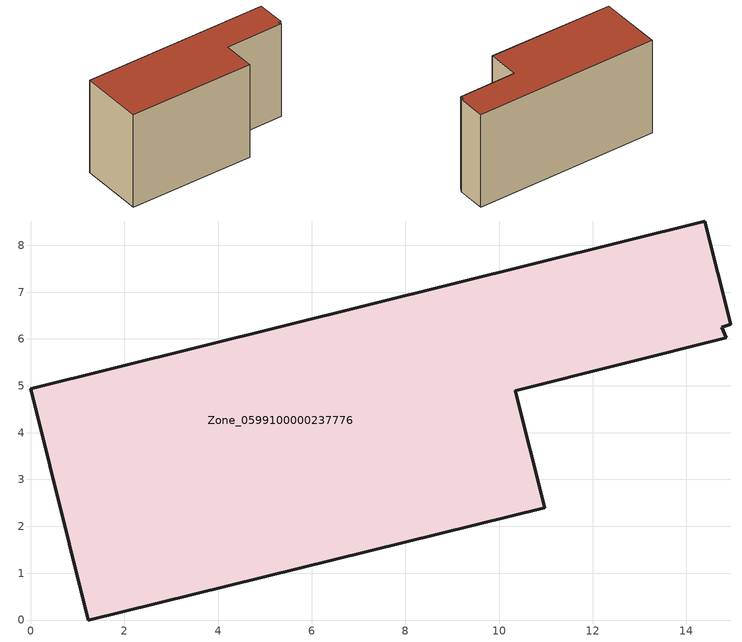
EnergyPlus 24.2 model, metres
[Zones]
Zone_0599100000237776
 floor ground (C_G): 14.75,6.25 14.85,6.03 10.35,4.89 10.98,2.4 1.23,0 0,4.94 14.39,8.52 14.95,6.31 z0
 wall outside (C_F): 1.23,0 10.98,2.4 10.35,4.89 14.85,6.03 14.75,6.25 14.95,6.31 14.39,8.52 0,4.94 1.23,0 z0:7.95
 roof outside (C_R): 14.85,6.03 14.75,6.25 14.95,6.31 14.39,8.52 0,4.94 1.23,0 10.98,2.4 10.35,4.89 z7.95
[BUILDING]
Pand.0599100000237776: North Axis=0; Terrain=City; Loads Convergence Tolerance Value=0.04; Temperature Convergence Tolerance Value=0.4; Solar Distribution=FullExterior; Maximum Number of Warmup Days=25; Minimum Number of Warmup Days=1
[Site:Location]
Rotterdam.The.Hague.AP_ZH_NLD Design_Conditions: Latitude=51.96; Longitude=4.45; Time Zone=1; Elevation=-4.5
[SITE:GROUNDTEMPERATURE:BUILDINGSURFACE]
18, 18, 18, 18, 18, 18, 18, 18, 18, 18, 18, 18
[MATERIAL] Thermal Absorptance=0.9; Solar Absorptance=0.7; Visible Absorptance=0.7
Name | Roughness | Thickness | Conductivity | Density | Specific Heat
G.TI.1975-1991 | MediumSmooth | 0.15 | 0.288461 | 540 | 1210
F.TI.1975-1991 | Rough | 0.3 | 0.230769 | 1920 | 840
R.TI.1975-1991 | MediumRough | 0.2 | 0.153846 | 1500 | 1000
[CONSTRUCTION]
C_G: G.TI.1975-1991
C_F: F.TI.1975-1991
C_R: R.TI.1975-1991
[ZONE]
Zone_0599100000237776: Type=1; Multiplier=1; Ceiling Height=Autocalculate; Volume=Autocalculate; Floor Area=autocalculate; Part of Total Floor Area=Yes
[ZONEINFILTRATION:DESIGNFLOWRATE]
Infil_Zone_0599100000237776: Zone or ZoneList or Space or SpaceList=Zone_0599100000237776; Schedule=AlwaysOn; Design Flow Rate Calculation Method=Flow/Area; Flow Rate per Floor Area=0.003; Constant Term Coefficient=1; Temperature Term Coefficient=0; Velocity Term Coefficient=0; Velocity Squared Term Coefficient=0
[HVACTEMPLATE:ZONE:IDEALLOADSAIRSYSTEM]
Zone_0599100000237776: Maximum Heating Supply Air Temperature=50; Minimum Cooling Supply Air Temperature=13; Maximum Heating Supply Air Humidity Ratio=0.0156; Minimum Cooling Supply Air Humidity Ratio=0.0077; Heating Limit=NoLimit; Cooling Limit=NoLimit; Dehumidification Control Type=ConstantSensibleHeatRatio; Cooling Sensible Heat Ratio=0.7; Dehumidification Setpoint=60; Humidification Control Type=None; Humidification Setpoint=30; Outdoor Air Method=None; Outdoor Air Flow Rate per Person=0.00944; Outdoor Air Flow Rate per Zone Floor Area=0; Outdoor Air Flow Rate per Zone=0; Demand Controlled Ventilation Type=None; Outdoor Air Economizer Type=NoEconomizer; Heat Recovery Type=None; Sensible Heat Recovery Effectiveness=0.7; Latent Heat Recovery Effectiveness=0.65
[ZONECONTROL:THERMOSTAT]
ThermostatControl_Zone_0599100000237776: Zone or ZoneList=Zone_0599100000237776; Control Type Schedule=DualSetpointControlType; Control 1=Thermostat_Zone_0599100000237776; Temperature Difference Between Cutout And Setpoint=0
[THERMOSTATSETPOINT:DUALSETPOINT]
Thermostat_Zone_0599100000237776: Heating Setpoint Temperature Schedule=HeatingSetpoint_Zone_0599100000237776; Cooling Setpoint Temperature Schedule=CoolingSetpoint_Zone_0599100000237776
[SCHEDULE:COMPACT]
HeatingSetpoint_Zone_0599100000237776: Through: 12/31, For: AllDays, Until: 24:00, 21
CoolingSetpoint_Zone_0599100000237776: Through: 12/31, For: AllDays, Until: 24:00, 24
DualSetpointControlType: Through: 12/31, For: AllDays, Until: 24:00, 4
AlwaysOn: Through: 12/31, For: AllDays, Until: 24:00, 1
